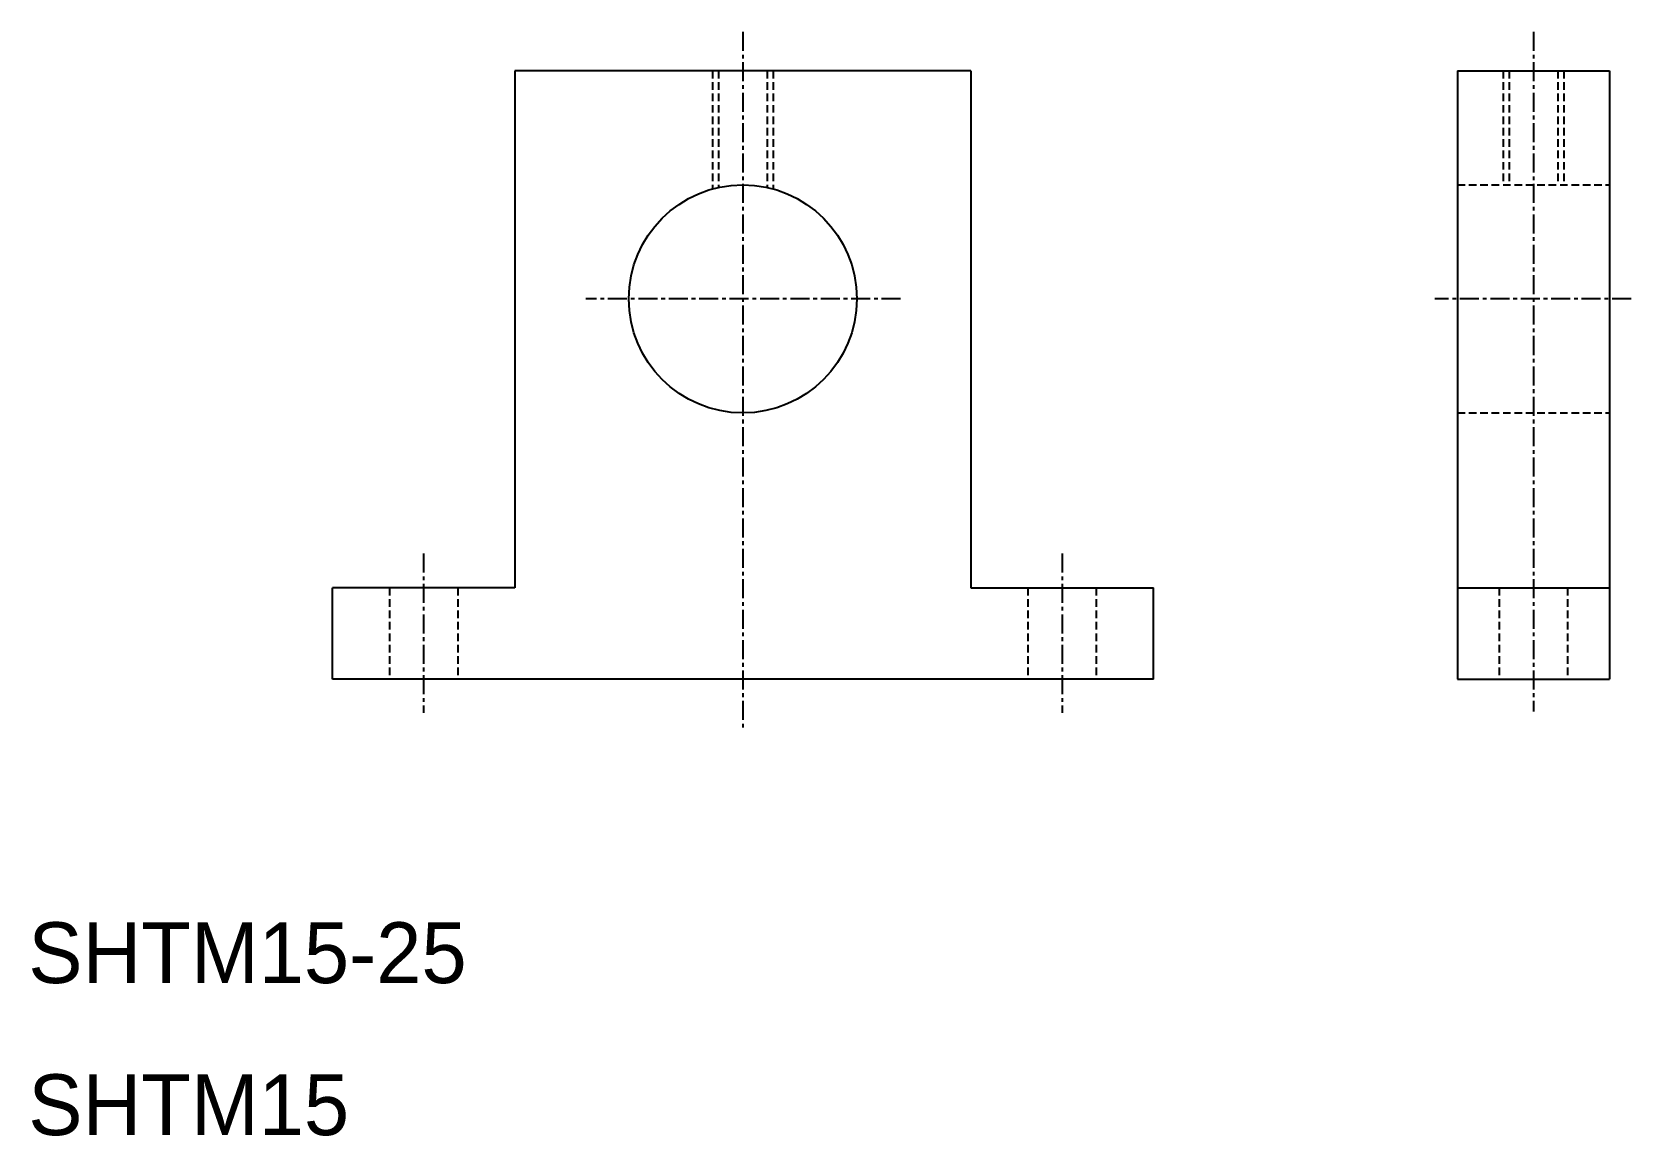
# Model space of a CAD drawing. Extents: x 10 to 115, y 10 to 83.
import ezdxf

# ---------------------------------------------------------------- set-up
doc = ezdxf.new("R2010")
doc.units = 0
doc.linetypes.add('CENTER', pattern=[2, 1.25, -0.25, 0.25, -0.25])
doc.linetypes.add('DASHED', pattern=[0.75, 0.5, -0.25])
doc.layers.get('0').update_dxf_attribs({"linetype": 'CONTINUOUS'})
doc.layers.add('CENTER', color=1, linetype='CENTER')

msp = doc.modelspace()

# ---------------------------------------------------------------- linework, layer by layer
at = {"color": 7, "linetype": 'CONTINUOUS'}
for p, q in [((42, 80), (42, 46)), ((72, 80), (42, 80)), ((72, 80), (72, 46)), ((104, 80), (104, 40)), ((104, 80), (114, 80)), ((114, 80), (114, 40)), ((30, 40), (30, 46)), ((42, 46), (30, 46)), ((72, 46), (84, 46)), ((84, 40), (84, 46)), ((104, 46), (114, 46)), ((84, 40), (30, 40)), ((57, 40), (57, 40)), ((70.5, 40), (70.5, 40)), ((104, 40), (114, 40))]:
    msp.add_line(p, q, dxfattribs=at)
at = {"color": 3, "linetype": 'DASHED'}
for p, q in [((55, 80), (55, 72.23)), ((55.4, 80), (55.4, 72.33)), ((58.6, 80), (58.6, 72.33)), ((59, 80), (59, 72.23)), ((107, 80), (107, 72.5)), ((107.4, 80), (107.4, 72.5)), ((110.6, 80), (110.6, 72.5)), ((111, 80), (111, 72.5)), ((104, 72.5), (114, 72.5)), ((104, 57.5), (114, 57.5)), ((33.75, 46), (33.75, 40)), ((38.25, 46), (38.25, 40)), ((75.75, 46), (75.75, 40)), ((80.25, 46), (80.25, 40)), ((106.75, 46), (106.75, 40)), ((111.25, 46), (111.25, 40))]:
    msp.add_line(p, q, dxfattribs=at)
at = {"color": 7, "linetype": 'CONTINUOUS'}
msp.add_circle((57, 65), 7.5, dxfattribs=at)
at = {"layer": 'CENTER', "color": 1, "linetype": 'CENTER'}
for p, q in [((57, 82.56), (57, 36.69)), ((109, 82.56), (109, 37.86)), ((67.38, 65), (46.67, 65)), ((115.42, 65), (102.51, 65)), ((36, 48.25), (36, 37.78)), ((78, 48.25), (78, 37.78))]:
    msp.add_line(p, q, dxfattribs=at)

# ---------------------------------------------------------------- texts
at = {"color": 7, "linetype": 'CONTINUOUS'}
for s, p in [('SHTM15-25', (10, 20)), ('SHTM15', (10, 10))]:
    msp.add_text(s, height=4, dxfattribs=at).set_placement(p)

doc.saveas('drawing.dxf')
